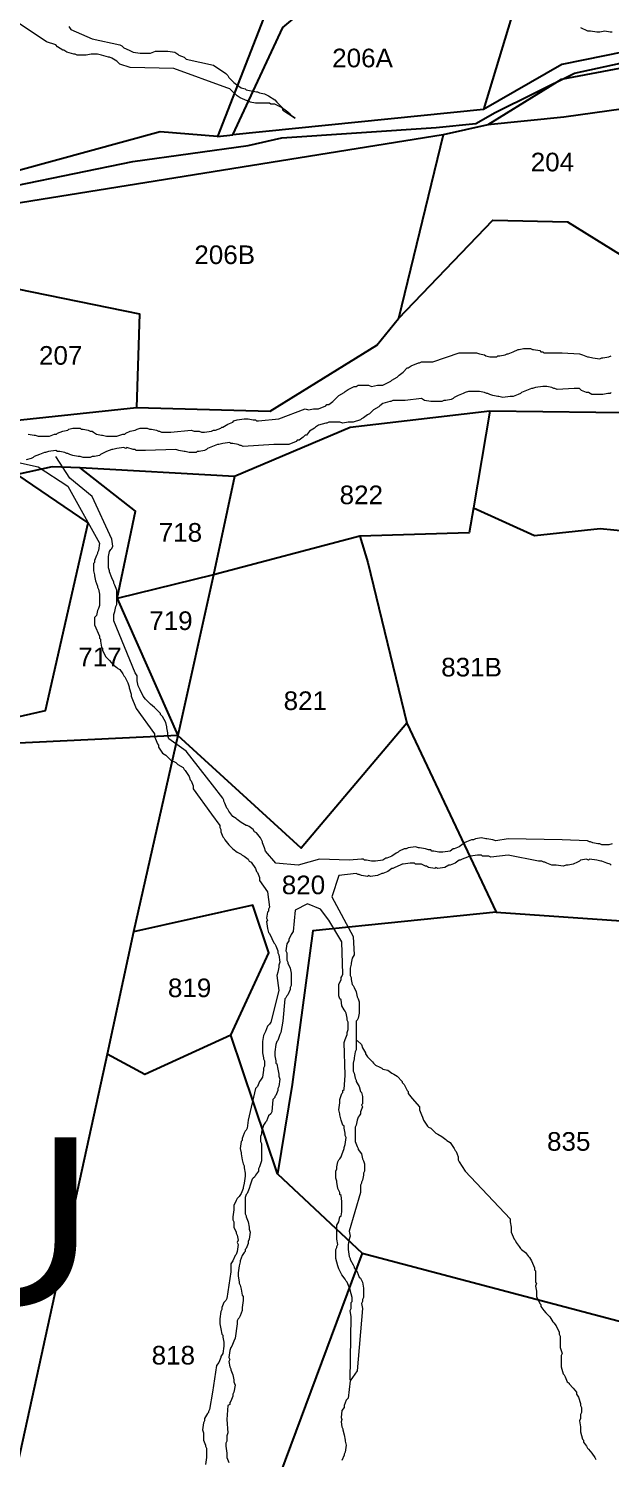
# Model space of a CAD drawing. Header units: inches. Extents: x -72 to 3350, y -615 to 1801.
# Drawn here: x 1128.7 to 1236.7, y 288.4 to 553.7 of the extents above; entities that cross this region are included whole.
import ezdxf
from ezdxf.enums import TextEntityAlignment as Align

# ---------------------------------------------------------------- set-up
doc = ezdxf.new("R2010")
doc.units = ezdxf.units.IN
doc.header["$LTSCALE"] = 15
doc.header["$MEASUREMENT"] = 0
for name, color, linetype in [('PLOT', 255, 'Continuous'), ('PLOT NO', 7, 'Continuous'), ('ROAD', 50, 'Continuous'), ('STREAM', 130, 'Continuous')]:
    doc.layers.add(name, color=color, linetype=linetype)
doc.styles.get("Standard").update_dxf_attribs({"font": 'arial.ttf'})

msp = doc.modelspace()

# ---------------------------------------------------------------- linework, layer by layer
at = {"layer": 'PLOT', "color": 0}
for points in [[(1418.08, 528.69), (1399.36, 528.56), (1371.28, 530.64), (1330.27, 541.65), (1272.75, 552.75), (1227.58, 544.21), (1213.92, 535.8), (1205.67, 533.99), (1120.21, 520.26), (1071.43, 511.25), (1073.92, 517.51), (1043.82, 550.01), (989.09, 536.65), (977.63, 576.41), (970.8, 597.9), (977.38, 631.03), (983.71, 661.32), (983.62, 730.22), (994.89, 737.87), (982.03, 751.16), (964.68, 763.72)], [(1322.44, 646.15), (1303.7, 642.38), (1291.11, 629.13), (1279.64, 619.51), (1256.31, 604.95), (1239.8, 592.7), (1219.06, 584.23), (1197.09, 575.76), (1172.31, 555.57), (1163.8, 533.66), (1166.61, 533.99)], [(1274.24, 556.48), (1227.65, 547.05), (1213.13, 538.65), (1166.61, 533.99), (1175.92, 553.86), (1196.54, 571.23), (1215.34, 578.93), (1239.85, 589.71)], [(1215.34, 578.93), (1220.04, 561.37), (1213.13, 538.65)], [(1066.46, 490.42), (1121.39, 480.44), (1148.78, 483.37), (1173.55, 482.68), (1193.34, 494.94), (1197.35, 499.86), (1214.87, 518.16), (1228.72, 517.82), (1248.78, 505.41), (1242.53, 516.8), (1257.44, 534.15), (1255.52, 541.06), (1228.05, 537.25), (1213.92, 535.8)], [(1163.8, 533.66), (1153.12, 534.54), (1120.28, 525.58), (1073.92, 517.51)], [(1205.67, 533.99), (1197.35, 499.86)], [(1120.78, 506.55), (1149.28, 500.73), (1148.78, 483.37)], [(1351.94, 471.18), (1345.96, 466.79), (1308.88, 474.71), (1280.52, 470.73), (1264.01, 475.77), (1253.67, 482.18), (1214.34, 482.68), (1188.38, 479.66), (1166.96, 470.57), (1138.29, 472.17), (1133.08, 472.36), (1126.62, 470.96), (1097, 465.9), (1041.2, 481.25)], [(1214.34, 482.68), (1211.29, 464.75), (1222.62, 459.6), (1234.77, 460.91), (1250.01, 459.46), (1259.34, 450.03), (1268.08, 448.9), (1269.89, 454.19), (1280.41, 455.64), (1311.43, 452.65), (1346.67, 447.26), (1353.3, 446.16), (1357.87, 439.71), (1354.65, 429.84), (1367.58, 424.7), (1383.74, 402.7), (1392.31, 391.33), (1399.46, 382.12), (1402.87, 377.62), (1428.23, 355.4)], [(1115.46, 365.63), (1114.61, 399.02), (1113.96, 420.49), (1118.97, 424.21), (1131.87, 427.16), (1139.79, 461.97), (1126.62, 470.96)], [(1166.96, 470.57), (1163.05, 452.35), (1145.18, 447.95), (1148.58, 464.11), (1138.29, 472.17)], [(1211.29, 464.75), (1210.5, 460.1), (1190.22, 459.47), (1163.05, 452.35)], [(1190.22, 459.47), (1191.7, 454.62), (1198.93, 424.8), (1179.29, 401.6), (1156.43, 422.49)], [(1163.05, 452.35), (1156.43, 422.49)], [(1145.18, 447.95), (1156.43, 422.49), (1113.96, 420.49)], [(1198.93, 424.8), (1215.5, 389.74), (1181.46, 386.24), (1177.61, 357.73), (1174.92, 341.16), (1166.24, 366.88), (1150.27, 359.58), (1143.31, 363.37)], [(1156.43, 422.49), (1148.17, 386.06), (1143.31, 363.37), (1119.5, 254.73), (1112.66, 149.49)], [(1166.24, 366.88), (1173.28, 382.16), (1170.35, 391.04), (1148.17, 386.06)], [(1215.5, 389.74), (1275.33, 385.55), (1306.15, 378.41), (1341.42, 366.65), (1379.95, 344.81), (1417.38, 323.64)], [(1174.92, 341.16), (1190.61, 326.44), (1263.86, 307.06), (1289.25, 298.53), (1295.93, 295.88), (1323.32, 289.74), (1348.1, 280.99), (1399.21, 270.5)], [(1190.61, 326.44), (1168.79, 267.74), (1145.89, 270.62), (1136.02, 258.84), (1119.5, 254.73)]]:
    msp.add_lwpolyline(points, dxfattribs=at)
at = {"layer": 'ROAD'}
msp.add_lwpolyline([(1115.54, 522.37), (1148.04, 529), (1169.5, 532.02), (1175.75, 533.44), (1204.37, 535.34), (1211.75, 536.06), (1215.31, 538.11), (1230.04, 545.39), (1269.33, 553.92)], dxfattribs=at)
at = {"layer": 'STREAM', "color": 4, "lineweight": 0}
for points in [[(1136.2, 554.06), (1136.58, 553.49), (1140.55, 551.79), (1145.66, 550.65), (1146.04, 550.47), (1146.23, 550.28), (1146.42, 550.09), (1147.36, 549.71), (1147.74, 549.52), (1148.12, 549.33), (1149.44, 549.14), (1150.01, 549.14), (1150.39, 549.14), (1151.33, 549.14), (1152.28, 549.52), (1152.47, 549.52), (1152.85, 549.52), (1153.79, 549.52), (1154.17, 549.52), (1154.55, 549.52), (1155.87, 549.33), (1156.44, 548.95), (1156.63, 548.76), (1157.57, 548.38), (1157.95, 548.01), (1163.06, 546.87), (1165.33, 545.36), (1165.52, 545.17), (1165.7, 544.98), (1165.89, 544.6), (1166.65, 543.85), (1166.84, 543.66), (1167.03, 543.47), (1168.16, 542.71), (1168.92, 542.52), (1169.11, 542.33), (1170.05, 542.14), (1171, 541.96), (1171.19, 541.96), (1171.57, 541.77), (1172.51, 541.58), (1172.89, 541.39), (1173.27, 541.2), (1174.4, 540.44), (1174.78, 540.06), (1174.97, 539.87), (1175.73, 539.12), (1175.92, 538.55), (1178.19, 537.04), (1177.62, 537.42), (1177.43, 537.61), (1177.24, 537.79), (1176.86, 538.17), (1176.11, 538.74), (1175.92, 538.93), (1175.54, 539.12), (1174.4, 539.69), (1173.65, 539.69), (1173.46, 539.87), (1172.51, 539.87), (1171.57, 539.87), (1171.19, 539.87), (1170.81, 539.87), (1169.86, 540.06), (1169.49, 540.25), (1169.3, 540.25), (1167.97, 540.82), (1167.41, 541.2), (1167.22, 541.39), (1166.46, 542.14), (1166.08, 542.52), (1165.52, 542.71), (1155.68, 546.3), (1147.55, 546.49), (1145.66, 547.06), (1145.47, 547.25), (1145.28, 547.44), (1145.09, 547.63), (1144.15, 548.2), (1143.77, 548.38), (1143.58, 548.38), (1142.26, 548.76), (1141.5, 548.95), (1141.31, 548.95), (1140.36, 548.95), (1139.42, 548.76), (1139.04, 548.76), (1138.66, 548.76), (1137.72, 548.76), (1137.34, 548.95), (1137.15, 548.95), (1135.83, 549.33), (1135.26, 549.71), (1135.07, 549.71), (1134.12, 550.28), (1133.75, 550.65), (1132.04, 551.22), (1121.83, 558.03)], [(1231.14, 553.87), (1232.46, 553.3), (1232.84, 553.3), (1233.03, 553.3), (1234.16, 553.11), (1234.54, 553.11), (1234.73, 553.11), (1235.67, 553.3), (1236.62, 553.11), (1237, 553.11)], [(1128.64, 478.41), (1129.77, 478.23), (1129.96, 478.23), (1130.53, 478.04), (1131.85, 478.04), (1132.23, 478.04), (1132.61, 478.04), (1133.56, 478.41), (1133.93, 478.41), (1134.12, 478.6), (1135.07, 478.98), (1136.01, 479.17), (1136.2, 479.36), (1136.96, 479.55), (1138.28, 479.55), (1138.47, 479.36), (1138.85, 479.36), (1139.8, 479.17), (1140.17, 478.98), (1140.55, 478.98), (1140.74, 478.79), (1141.31, 478.41), (1142.26, 478.23), (1142.44, 478.23), (1143.2, 478.04), (1144.52, 478.04), (1144.9, 478.04), (1145.09, 478.04), (1146.23, 478.41), (1146.6, 478.41), (1146.79, 478.6), (1147.55, 478.98), (1148.5, 479.17), (1148.87, 479.36), (1149.44, 479.55), (1150.76, 479.55), (1151.14, 479.36), (1151.52, 479.36), (1152.47, 479.17), (1152.85, 478.98), (1153.03, 478.98), (1153.41, 478.79), (1155.11, 478.79), (1158.9, 479.17), (1159.46, 478.98), (1160.41, 478.98), (1160.79, 478.79), (1161.36, 478.79), (1162.68, 478.98), (1163.06, 479.17), (1163.44, 479.17), (1164.38, 479.55), (1164.57, 479.74), (1164.76, 479.74), (1165.7, 480.31), (1166.65, 480.68), (1166.84, 480.87), (1167.41, 481.06), (1168.73, 481.25), (1169.11, 481.25), (1169.49, 481.25), (1170.43, 481.06), (1170.81, 481.06), (1171, 480.87), (1171.38, 480.87), (1175.16, 481.25), (1180.08, 483.14), (1180.64, 482.95), (1181.59, 483.14), (1181.97, 483.14), (1182.54, 483.14), (1183.86, 483.71), (1184.05, 483.9), (1184.43, 483.9), (1185.18, 484.47), (1185.56, 484.84), (1185.75, 485.03), (1186.32, 485.6), (1187.26, 486.17), (1187.45, 486.36), (1188.02, 486.74), (1189.15, 487.3), (1189.53, 487.3), (1189.91, 487.49), (1190.86, 487.49), (1191.23, 487.49), (1191.42, 487.49), (1191.8, 487.49), (1192.37, 487.3), (1193.5, 487.49), (1193.69, 487.49), (1194.45, 487.49), (1195.58, 488.06), (1195.96, 488.25), (1196.15, 488.44), (1197.1, 489), (1197.29, 489.19), (1197.47, 489.38), (1198.23, 489.95), (1198.99, 490.71), (1199.18, 490.71), (1199.74, 491.08), (1201.07, 491.65), (1201.26, 491.65), (1201.64, 491.84), (1202.77, 491.84), (1202.96, 491.84), (1203.34, 491.84), (1203.72, 491.84), (1208.63, 493.54), (1211.85, 493.54), (1212.41, 493.35), (1213.36, 493.17), (1213.55, 492.98), (1214.31, 492.79), (1215.63, 492.79), (1215.82, 492.98), (1216.2, 492.98), (1217.14, 493.17), (1217.52, 493.35), (1217.71, 493.35), (1218.65, 493.73), (1219.6, 494.11), (1219.79, 494.11), (1220.55, 494.3), (1221.87, 494.3), (1222.25, 494.11), (1222.44, 494.11), (1223.57, 493.92), (1223.76, 493.73), (1224.14, 493.73), (1224.33, 493.54), (1227.73, 493.54), (1230.95, 493.35), (1231.51, 493.17), (1232.46, 492.79), (1232.65, 492.79), (1233.41, 492.6), (1234.73, 492.41), (1235.11, 492.6), (1235.3, 492.6), (1236.43, 492.79), (1236.81, 492.98)], [(1236.81, 486.17), (1236.62, 485.98), (1236.24, 485.98), (1235.3, 485.79), (1234.92, 485.79), (1234.54, 485.79), (1233.22, 485.79), (1232.65, 486.17), (1232.27, 486.17), (1231.33, 486.55), (1230.95, 486.92), (1230, 486.92), (1226.79, 486.74), (1226.41, 486.92), (1226.22, 486.92), (1225.84, 487.11), (1224.9, 487.3), (1224.52, 487.3), (1224.14, 487.3), (1222.82, 487.11), (1222.25, 486.92), (1222.06, 486.92), (1221.11, 486.55), (1220.17, 486.17), (1219.98, 485.98), (1219.6, 485.79), (1218.65, 485.41), (1218.28, 485.41), (1218.09, 485.41), (1216.76, 485.22), (1216.01, 485.41), (1215.82, 485.41), (1214.87, 485.6), (1214.31, 485.79), (1213.93, 485.98), (1213.74, 485.98), (1213.36, 486.17), (1212.41, 486.36), (1212.04, 486.36), (1211.66, 486.36), (1210.33, 486.36), (1209.77, 486.17), (1209.39, 485.98), (1208.44, 485.6), (1207.69, 485.22), (1207.5, 485.03), (1207.12, 484.84), (1206.17, 484.66), (1205.8, 484.66), (1205.42, 484.47), (1204.09, 484.47), (1203.53, 484.47), (1203.34, 484.47), (1202.2, 484.66), (1201.64, 485.03), (1198.61, 484.66), (1198.42, 484.66), (1198.04, 484.66), (1197.66, 484.66), (1197.29, 484.66), (1196.34, 484.66), (1195.96, 484.47), (1195.77, 484.47), (1194.45, 484.09), (1193.88, 483.71), (1193.69, 483.52), (1192.75, 482.95), (1192.18, 482.39), (1191.99, 482.2), (1191.61, 482.01), (1190.86, 481.44), (1190.48, 481.25), (1190.29, 481.06), (1188.96, 480.68), (1188.21, 480.68), (1188.02, 480.68), (1187.07, 480.49), (1186.51, 480.68), (1186.13, 480.68), (1185.75, 480.68), (1185.37, 480.68), (1184.43, 480.68), (1184.05, 480.49), (1183.86, 480.49), (1182.54, 480.12), (1181.97, 479.74), (1181.78, 479.55), (1180.83, 478.98), (1180.27, 478.23), (1180.08, 478.23), (1179.7, 477.85), (1178.94, 477.28), (1178.56, 477.28), (1178.37, 477.09), (1177.05, 476.52), (1176.29, 476.52), (1176.11, 476.52), (1175.16, 476.52), (1174.59, 476.52), (1174.21, 476.52), (1168.54, 476.15), (1168.16, 476.33), (1167.97, 476.33), (1167.6, 476.52), (1166.65, 476.71), (1166.27, 476.71), (1166.08, 476.9), (1164.76, 476.71), (1164, 476.52), (1163.81, 476.52), (1162.87, 476.15), (1161.92, 475.77), (1161.73, 475.58), (1161.36, 475.39), (1160.41, 475.2), (1160.03, 475.2), (1159.84, 475.01), (1158.52, 475.01), (1157.76, 475.2), (1157.57, 475.2), (1156.63, 475.39), (1156.06, 475.58), (1150.39, 475.39), (1149.06, 475.39), (1148.68, 475.39), (1148.5, 475.58), (1148.12, 475.58), (1146.98, 475.96), (1146.79, 475.77), (1146.42, 475.96), (1145.09, 475.77), (1144.34, 475.58), (1144.15, 475.58), (1143.2, 475.2), (1142.44, 474.82), (1142.07, 474.63), (1141.88, 474.44), (1140.93, 474.25), (1140.55, 474.25), (1140.17, 474.07), (1138.85, 474.07), (1138.28, 474.25), (1137.91, 474.25), (1136.96, 474.44), (1136.39, 474.63), (1136.01, 474.82), (1135.83, 474.82), (1135.45, 475.01), (1134.5, 475.2), (1134.12, 475.2), (1133.75, 475.39), (1132.42, 475.2), (1131.85, 475.01), (1131.67, 475.01), (1130.72, 474.63), (1129.77, 474.25), (1129.58, 474.07), (1129.21, 473.88), (1128.26, 473.69)], [(1122.59, 474.07), (1130.53, 472.36), (1136.01, 468.77), (1141.88, 458.18), (1141.69, 456.86), (1141.5, 456.48), (1141.5, 456.29), (1141.31, 455.91), (1140.93, 454.97), (1140.93, 454.59), (1140.74, 454.4), (1140.74, 453.07), (1140.93, 452.32), (1140.93, 452.13), (1141.12, 451.18), (1141.5, 450.24), (1141.5, 450.05), (1141.69, 449.67), (1141.88, 448.72), (1141.88, 448.35), (1141.88, 447.97), (1141.88, 446.64), (1141.69, 446.08), (1141.5, 445.7), (1141.31, 444.75), (1140.93, 444.38), (1140.93, 443.05), (1141.88, 440.97), (1141.88, 440.59), (1142.07, 440.4), (1142.07, 440.03), (1142.26, 438.89), (1142.44, 438.7), (1142.44, 438.32), (1143.01, 437.19), (1143.58, 436.62), (1143.77, 436.43), (1144.34, 435.68), (1145.09, 435.11), (1145.28, 434.92), (1145.66, 434.73), (1146.23, 433.97), (1146.42, 433.6), (1146.6, 433.41), (1147.17, 432.27), (1147.36, 431.52), (1147.36, 431.33), (1147.74, 430.19), (1147.74, 429.81), (1148.68, 427.54), (1152.09, 422.82), (1152.09, 422.44), (1152.09, 422.25), (1152.28, 421.87), (1152.66, 420.93), (1152.85, 420.74), (1152.85, 420.36), (1153.6, 419.22), (1154.17, 418.85), (1154.36, 418.66), (1155.11, 417.9), (1156.06, 417.52), (1156.25, 417.33), (1156.44, 417.14), (1157.38, 416.58), (1157.57, 416.2), (1157.76, 416.01), (1158.52, 414.87), (1158.71, 414.31), (1158.9, 414.12), (1159.27, 413.17), (1159.27, 412.61), (1162.68, 407.88), (1164.19, 405.8), (1164.19, 405.42), (1164.38, 405.04), (1164.38, 404.66), (1164.76, 403.72), (1164.95, 403.53), (1165.14, 403.15), (1165.89, 402.2), (1166.46, 401.64), (1166.65, 401.45), (1167.41, 400.88), (1168.16, 400.5), (1168.35, 400.31), (1168.73, 400.12), (1169.49, 399.56), (1169.68, 399.18), (1170.05, 398.99), (1170.81, 397.85), (1171, 397.29), (1171.19, 397.1), (1171.57, 396.15), (1171.57, 395.59), (1173.08, 393.51), (1173.46, 390.67), (1173.27, 390.29), (1173.27, 389.91), (1173.08, 389.72), (1172.89, 388.59), (1173.08, 388.21), (1172.89, 388.02), (1173.08, 386.7), (1173.27, 385.94), (1173.46, 385.75), (1173.84, 384.81), (1174.21, 384.05), (1174.4, 383.86), (1174.59, 383.48), (1174.97, 382.54), (1174.97, 382.16), (1175.16, 381.78), (1175.35, 380.46), (1175.16, 379.89), (1175.16, 379.51), (1174.97, 378.57), (1174.78, 378), (1175.16, 375.16), (1173.65, 369.3), (1173.46, 368.92), (1173.27, 368.73), (1173.08, 368.54), (1172.7, 367.6), (1172.51, 367.22), (1172.32, 366.84), (1172.13, 365.71), (1172.13, 364.95), (1172.13, 364.76), (1172.13, 363.63), (1172.32, 362.68), (1172.32, 362.49), (1172.51, 362.11), (1172.51, 361.17), (1172.32, 360.79), (1172.32, 360.41), (1172.13, 359.09), (1171.76, 358.52), (1171.57, 358.33), (1171.19, 357.39), (1170.81, 357.01), (1169.49, 351.14), (1169.3, 349.63), (1169.11, 349.25), (1168.92, 349.06), (1168.73, 348.69), (1168.35, 347.74), (1168.35, 347.36), (1168.16, 347.17), (1167.97, 345.85), (1168.16, 345.09), (1168.16, 344.9), (1168.35, 343.77), (1168.54, 343.01), (1168.73, 342.63), (1168.73, 342.26), (1168.92, 341.31), (1168.92, 340.93), (1168.92, 340.74), (1168.73, 339.42), (1168.54, 338.66), (1168.54, 338.47), (1168.16, 337.53), (1167.78, 336.96), (1167.6, 336.77), (1167.41, 336.58), (1167.22, 336.21), (1166.84, 335.26), (1166.84, 334.88), (1166.84, 334.5), (1166.65, 333.18), (1166.65, 332.61), (1166.84, 332.23), (1166.84, 331.29), (1167.22, 330.34), (1167.22, 330.15), (1167.41, 329.78), (1167.6, 328.83), (1167.41, 328.45), (1167.6, 328.07), (1167.41, 326.75), (1167.22, 326.18), (1167.03, 325.99), (1166.65, 325.05), (1166.27, 324.48), (1166.27, 322.97), (1165.52, 318.05), (1165.33, 317.67), (1165.14, 317.48), (1164.95, 317.29), (1164.57, 316.35), (1164.57, 315.97), (1164.38, 315.59), (1164.19, 314.27), (1164.19, 313.7), (1164.19, 313.32), (1164.38, 312.38), (1164.57, 311.43), (1164.76, 311.24), (1164.76, 310.86), (1164.95, 309.92), (1164.95, 309.54), (1164.95, 309.16), (1164.76, 307.84), (1164.38, 307.27), (1164.38, 307.08), (1164, 306.14), (1163.62, 305.57), (1162.87, 300.65), (1162.3, 297.44), (1162.11, 297.06), (1162.11, 296.87), (1161.92, 296.68), (1161.36, 295.74), (1161.36, 295.36), (1161.17, 294.98), (1160.98, 293.66), (1161.17, 293.09), (1161.17, 292.71), (1161.17, 291.76), (1161.54, 290.82), (1161.54, 290.63), (1161.73, 290.25), (1161.73, 289.31), (1161.73, 288.93), (1161.73, 288.55), (1161.54, 287.23)], [(1237, 402.39), (1236.43, 402.2), (1235.11, 402.2), (1234.73, 402.39), (1234.35, 402.39), (1233.41, 402.58), (1233.03, 402.77), (1232.84, 402.77), (1232.46, 402.96), (1227.73, 403.15), (1217.71, 403.34), (1215.44, 402.96), (1214.87, 403.15), (1213.74, 403.34), (1213.55, 403.34), (1212.79, 403.53), (1211.66, 403.34), (1211.28, 403.15), (1210.9, 403.15), (1209.96, 402.77), (1209.58, 402.58), (1209.39, 402.39), (1208.63, 401.83), (1207.69, 401.45), (1207.5, 401.45), (1206.93, 401.07), (1205.61, 400.88), (1205.23, 400.88), (1204.85, 400.88), (1203.9, 401.07), (1203.53, 401.07), (1203.34, 401.26), (1202.96, 401.26), (1202.39, 401.45), (1201.26, 401.64), (1201.07, 401.64), (1200.5, 401.83), (1199.18, 401.64), (1198.8, 401.45), (1198.42, 401.45), (1197.47, 401.07), (1197.29, 400.88), (1196.91, 400.69), (1196.15, 400.12), (1195.21, 399.75), (1195.02, 399.75), (1194.45, 399.37), (1193.13, 399.18), (1192.75, 399.18), (1192.37, 399.18), (1191.42, 399.37), (1191.05, 399.37), (1190.86, 399.56), (1190.48, 399.56), (1188.21, 399.37), (1182.72, 399.56), (1178.75, 398.42), (1174.59, 398.8), (1172.7, 401.07), (1172.51, 401.64), (1172.13, 402.58), (1172.13, 402.77), (1171.76, 403.53), (1171, 404.47), (1170.62, 404.66), (1170.43, 405.04), (1169.68, 405.61), (1169.3, 405.8), (1169.11, 405.8), (1168.16, 406.36), (1167.41, 406.93), (1167.22, 407.12), (1166.65, 407.5), (1165.89, 408.44), (1165.7, 408.82), (1165.52, 409.01), (1165.14, 409.96), (1164.95, 410.34), (1164.95, 410.52), (1164.76, 410.9), (1162.87, 413.36), (1157.95, 419.6), (1154.74, 421.87), (1154.55, 422.44), (1154.55, 423.01), (1154.36, 423.95), (1154.36, 424.14), (1154.17, 424.9), (1153.6, 426.03), (1153.22, 426.41), (1153.22, 426.6), (1152.47, 427.36), (1152.28, 427.54), (1152.09, 427.73), (1151.33, 428.3), (1150.58, 429.06), (1150.39, 429.25), (1150.01, 429.81), (1149.44, 430.95), (1149.25, 431.33), (1149.06, 431.7), (1148.87, 432.65), (1148.87, 433.03), (1148.87, 433.22), (1148.87, 433.6), (1148.5, 434.16), (1144.52, 443.81), (1144.52, 444.94), (1144.71, 445.51), (1144.9, 446.46), (1145.09, 446.83), (1145.09, 447.4), (1145.09, 448.72), (1145.09, 449.1), (1145.09, 449.48), (1144.71, 450.43), (1144.52, 450.8), (1144.52, 450.99), (1144.15, 451.75), (1143.77, 452.89), (1143.77, 453.07), (1143.58, 453.64), (1143.58, 454.97), (1143.58, 455.34), (1143.58, 455.72), (1143.77, 456.67), (1143.96, 457.05), (1144.15, 457.23), (1144.34, 457.61), (1144.15, 458.94), (1140.55, 466.88), (1136.39, 470.28), (1133.75, 474.25)], [(1236.81, 398.42), (1236.62, 398.61), (1236.05, 398.8), (1235.11, 399.18), (1234.92, 399.18), (1234.16, 399.37), (1232.84, 399.56), (1232.65, 399.37), (1232.27, 399.56), (1231.14, 399.37), (1230.95, 399.18), (1230.57, 398.99), (1229.81, 398.61), (1228.87, 398.42), (1228.49, 398.42), (1227.92, 398.23), (1226.6, 398.42), (1226.22, 398.42), (1225.84, 398.42), (1224.9, 398.8), (1224.52, 398.99), (1224.33, 398.99), (1223.95, 399.18), (1223.38, 399.18), (1217.71, 400.31), (1214.49, 399.93), (1214.12, 400.12), (1212.98, 400.12), (1212.79, 400.31), (1212.04, 400.31), (1210.71, 400.12), (1210.52, 400.12), (1210.15, 399.93), (1209.2, 399.56), (1208.82, 399.37), (1208.63, 399.37), (1207.88, 398.8), (1206.93, 398.42), (1206.74, 398.42), (1205.98, 398.04), (1204.66, 397.85), (1204.28, 398.04), (1204.09, 397.85), (1202.96, 398.04), (1202.58, 398.23), (1202.39, 398.23), (1202.01, 398.42), (1201.64, 398.61), (1200.5, 398.61), (1200.31, 398.8), (1199.55, 398.8), (1198.23, 398.61), (1198.04, 398.61), (1197.66, 398.42), (1196.72, 398.04), (1196.34, 397.85), (1196.15, 397.85), (1195.39, 397.29), (1194.45, 396.91), (1194.26, 396.91), (1193.5, 396.53), (1192.18, 396.34), (1191.8, 396.53), (1191.61, 396.34), (1190.48, 396.53), (1190.1, 396.72), (1189.91, 396.72), (1189.53, 396.91), (1186.32, 396.53), (1184.99, 392.56), (1188.96, 385.18), (1189.15, 381.78), (1188.78, 381.21), (1188.59, 380.27), (1188.59, 380.08), (1188.4, 379.32), (1188.4, 378), (1188.59, 377.62), (1188.59, 377.24), (1188.78, 376.3), (1188.96, 376.11), (1189.15, 375.73), (1189.53, 374.97), (1189.72, 374.03), (1189.91, 373.65), (1190.1, 373.08), (1190.1, 371.76), (1190.1, 371.38), (1190.1, 371), (1189.91, 370.06), (1189.72, 369.68), (1189.53, 369.49), (1189.53, 369.11), (1189.53, 365.71), (1189.53, 364.19), (1189.34, 363.82), (1189.15, 362.68), (1189.15, 362.49), (1188.96, 361.73), (1188.96, 360.41), (1188.96, 360.22), (1189.15, 359.84), (1189.34, 358.9), (1189.53, 358.52), (1189.53, 358.33), (1190.1, 357.39), (1190.29, 356.44), (1190.48, 356.25), (1190.67, 355.49), (1190.67, 354.17), (1190.48, 353.98), (1190.67, 353.6), (1190.29, 352.66), (1190.29, 352.28), (1190.1, 351.9), (1189.91, 351.71), (1189.72, 351.14), (1189.53, 350.2), (1189.34, 349.82), (1189.34, 349.25), (1189.34, 347.93), (1189.34, 347.55), (1189.34, 347.17), (1189.72, 346.23), (1189.91, 345.85), (1189.91, 345.66), (1190.48, 344.9), (1190.67, 343.96), (1190.86, 343.58), (1191.05, 343.01), (1191.05, 341.69), (1190.86, 341.31), (1190.86, 340.93), (1190.67, 339.99), (1190.48, 339.61), (1190.48, 339.42), (1190.29, 339.04), (1190.29, 337.72), (1188.21, 330.53), (1188.4, 329.59), (1188.21, 329.02), (1188.02, 328.07), (1188.02, 327.7), (1188.02, 327.13), (1188.21, 325.8), (1188.4, 325.43), (1188.4, 325.24), (1188.96, 324.29), (1189.15, 323.91), (1189.15, 323.72), (1189.72, 322.97), (1190.1, 322.02), (1190.29, 321.83), (1190.67, 321.08), (1190.86, 319.94), (1190.86, 319.56), (1190.86, 319.19), (1190.86, 318.24), (1190.67, 317.86), (1190.67, 317.48), (1190.48, 317.11), (1190.67, 316.16), (1189.72, 304.62), (1188.4, 302.73), (1188.02, 299.52), (1187.64, 299.14), (1187.26, 298.19), (1187.26, 297.82), (1186.88, 297.25), (1186.7, 295.93), (1186.88, 295.55), (1186.7, 295.17), (1186.88, 294.22), (1187.07, 293.84), (1187.07, 293.66), (1187.26, 292.71), (1187.45, 291.76), (1187.45, 291.58), (1187.64, 290.82), (1187.45, 289.5), (1187.26, 289.12), (1187.26, 288.93), (1186.88, 287.98)], [(1188.4, 302.92), (1188.59, 314.65), (1188.4, 315.78), (1188.59, 316.16), (1188.59, 317.29), (1188.78, 317.48), (1188.78, 318.24), (1188.4, 319.56), (1188.4, 319.75), (1188.21, 320.13), (1187.83, 321.08), (1187.64, 321.27), (1187.45, 321.64), (1186.88, 322.4), (1186.51, 323.16), (1186.32, 323.53), (1186.13, 324.1), (1185.75, 325.43), (1185.75, 325.8), (1185.75, 325.99), (1185.75, 327.13), (1185.94, 327.51), (1185.94, 327.7), (1186.13, 328.07), (1185.94, 329.02), (1185.94, 331.67), (1186.32, 332.23), (1186.51, 333.18), (1186.7, 333.37), (1186.88, 334.13), (1186.88, 335.45), (1186.88, 335.83), (1186.88, 336.02), (1186.7, 337.15), (1186.51, 337.34), (1186.51, 337.72), (1186.13, 338.47), (1185.94, 339.61), (1185.94, 339.8), (1185.75, 340.37), (1185.75, 341.69), (1185.94, 342.07), (1185.94, 342.45), (1186.13, 343.39), (1186.32, 343.77), (1186.51, 343.96), (1186.7, 344.34), (1186.88, 344.72), (1187.26, 345.85), (1187.26, 346.04), (1187.45, 346.61), (1187.64, 347.93), (1187.45, 348.31), (1187.45, 348.69), (1187.26, 349.63), (1187.26, 350.01), (1187.07, 350.2), (1186.7, 351.14), (1186.51, 352.09), (1186.51, 352.28), (1186.32, 353.04), (1186.51, 354.36), (1186.51, 354.74), (1186.51, 354.93), (1186.88, 356.06), (1187.07, 356.25), (1187.07, 356.63), (1187.26, 356.82), (1187.45, 359.47), (1187.26, 365.52), (1187.45, 366.08), (1187.83, 367.03), (1187.83, 367.41), (1188.02, 367.98), (1188.02, 369.3), (1187.83, 369.68), (1187.83, 370.06), (1187.64, 371), (1187.45, 371.38), (1187.26, 371.57), (1186.88, 372.32), (1186.7, 373.46), (1186.51, 373.65), (1186.32, 374.22), (1186.32, 375.54), (1186.32, 375.92), (1186.32, 376.3), (1186.7, 377.24), (1186.7, 377.62), (1186.88, 377.81), (1187.07, 378.19), (1186.88, 384.24), (1184.43, 388.21), (1182.91, 390.29), (1180.46, 391.24), (1178.19, 390.1), (1177.81, 386.13), (1177.43, 385.56), (1177.05, 384.62), (1177.05, 384.43), (1176.67, 383.86), (1176.48, 382.54), (1176.67, 382.16), (1176.67, 381.78), (1176.67, 380.83), (1176.86, 380.46), (1176.86, 380.27), (1177.24, 379.32), (1177.43, 378.38), (1177.43, 378), (1177.43, 377.43), (1177.43, 376.11), (1177.24, 375.73), (1177.24, 375.35), (1176.86, 374.41), (1176.67, 374.22), (1176.48, 373.84), (1176.29, 373.65), (1175.92, 369.49), (1175.54, 367.41), (1175.35, 367.03), (1174.97, 365.9), (1174.78, 365.71), (1174.59, 365.14), (1174.4, 363.82), (1174.4, 363.44), (1174.4, 363.06), (1174.59, 362.11), (1174.59, 361.73), (1174.78, 361.55), (1174.97, 360.6), (1175.16, 359.65), (1175.16, 359.28), (1175.35, 358.71), (1175.16, 357.39), (1174.97, 357.01), (1174.97, 356.63), (1174.59, 355.68), (1174.4, 355.49), (1174.4, 355.31), (1174.03, 354.93), (1173.84, 352.66), (1173.65, 352.28), (1173.27, 351.9), (1172.89, 350.96), (1172.7, 350.77), (1172.32, 350.2), (1171.95, 348.88), (1171.95, 348.5), (1171.76, 348.12), (1171.76, 347.17), (1171.95, 346.8), (1171.95, 346.61), (1171.95, 345.66), (1171.95, 344.53), (1171.95, 344.34), (1171.95, 343.58), (1171.57, 342.45), (1171.38, 342.07), (1171.38, 341.69), (1170.81, 340.93), (1170.62, 340.55), (1170.43, 340.37), (1170.24, 340.18), (1170.05, 339.61), (1169.86, 339.04), (1169.68, 338.47), (1169.3, 337.53), (1169.11, 337.34), (1168.92, 336.77), (1168.92, 335.45), (1168.92, 335.07), (1168.92, 334.69), (1168.92, 333.75), (1169.11, 333.37), (1169.11, 333.18), (1169.49, 332.23), (1169.68, 331.29), (1169.68, 330.91), (1169.86, 330.34), (1169.68, 329.02), (1169.49, 328.64), (1169.49, 328.26), (1169.11, 327.32), (1168.92, 327.13), (1168.92, 326.75), (1168.73, 326.56), (1168.35, 325.99), (1167.97, 325.05), (1167.97, 324.86), (1167.78, 324.1), (1167.6, 322.78), (1167.6, 322.59), (1167.6, 322.21), (1167.78, 321.08), (1167.78, 320.89), (1167.97, 320.51), (1168.16, 319.75), (1168.35, 318.62), (1168.54, 318.43), (1168.54, 317.67), (1168.35, 316.35), (1168.35, 316.16), (1168.35, 315.78), (1167.97, 314.84), (1167.78, 314.46), (1167.6, 314.27), (1167.41, 313.89), (1167.41, 313.32), (1167.03, 310.68), (1166.84, 310.11), (1166.46, 309.16), (1166.27, 308.97), (1166.08, 308.41), (1165.89, 307.08), (1166.08, 306.7), (1165.89, 306.33), (1166.08, 305.38), (1166.27, 305), (1166.27, 304.81), (1166.65, 303.87), (1166.84, 302.92), (1166.84, 302.54), (1167.03, 301.98), (1166.84, 300.65), (1166.65, 300.27), (1166.65, 299.9), (1166.27, 298.95), (1166.08, 298.76), (1166.08, 298.38), (1165.7, 298.19), (1165.52, 295.55), (1165.7, 293.09), (1165.52, 292.52), (1165.52, 291.58), (1165.33, 291.2), (1165.33, 290.63), (1165.52, 289.31), (1165.52, 288.93), (1165.52, 288.55), (1165.89, 287.6)], [(1189.72, 365.9), (1190.48, 365.14), (1190.67, 364.57), (1191.23, 363.63), (1191.23, 363.44), (1191.61, 362.87), (1192.56, 361.92), (1192.75, 361.73), (1193.13, 361.36), (1193.88, 360.98), (1194.26, 360.79), (1194.45, 360.6), (1195.39, 360.41), (1196.15, 359.84), (1196.53, 359.65), (1197.1, 359.28), (1198.04, 358.33), (1198.04, 358.14), (1198.42, 357.76), (1198.8, 357.01), (1198.99, 356.63), (1199.18, 356.44), (1199.18, 356.06), (1199.93, 355.12), (1201.26, 353.6), (1201.26, 353.04), (1201.64, 352.09), (1201.82, 351.71), (1202.01, 351.14), (1202.77, 350.01), (1202.96, 349.82), (1203.34, 349.63), (1204.09, 348.88), (1204.28, 348.69), (1204.66, 348.5), (1205.42, 348.12), (1206.17, 347.55), (1206.36, 347.36), (1206.93, 346.98), (1207.69, 345.85), (1207.88, 345.47), (1208.06, 345.28), (1208.44, 344.34), (1208.44, 343.96), (1208.44, 343.77), (1208.63, 343.39), (1209.77, 341.69), (1218.09, 332.8), (1218.09, 332.23), (1218.28, 331.29), (1218.28, 330.91), (1218.28, 330.34), (1218.84, 329.02), (1219.03, 328.83), (1219.22, 328.45), (1219.79, 327.7), (1219.98, 327.32), (1220.17, 327.13), (1220.92, 326.56), (1221.49, 325.8), (1221.68, 325.62), (1222.06, 325.05), (1222.63, 323.72), (1222.63, 323.35), (1222.82, 323.16), (1222.82, 322.02), (1222.82, 321.64), (1222.82, 321.45), (1222.82, 321.08), (1223, 320.89), (1222.82, 320.32), (1223, 319.37), (1223, 319), (1223, 318.43), (1223.57, 317.11), (1223.76, 316.92), (1223.76, 316.54), (1224.33, 315.78), (1224.71, 315.4), (1224.9, 315.21), (1225.46, 314.65), (1226.03, 313.7), (1226.22, 313.51), (1226.6, 312.94), (1227.16, 311.81), (1227.16, 311.43), (1227.35, 311.05), (1227.35, 310.11), (1227.35, 309.73), (1227.35, 309.54), (1227.35, 309.16), (1227.35, 308.97), (1227.73, 307.84), (1227.54, 307.46), (1227.54, 306.33), (1227.54, 306.14), (1227.54, 305.38), (1227.92, 304.06), (1228.11, 303.87), (1228.3, 303.49), (1228.68, 302.54), (1229.06, 302.35), (1229.06, 302.17), (1229.81, 301.41), (1230.38, 300.65), (1230.38, 300.27), (1230.76, 299.71), (1231.14, 298.57), (1231.14, 298.19), (1231.33, 297.82), (1231.33, 296.87), (1231.14, 296.49), (1231.14, 296.11), (1231.14, 295.74), (1230.95, 295.36), (1231.14, 294.22), (1231.14, 294.03), (1231.14, 293.28), (1231.51, 291.95), (1231.7, 291.76), (1231.7, 291.39), (1232.27, 290.63), (1232.46, 290.25), (1232.65, 290.06), (1233.22, 289.31), (1233.78, 288.55), (1233.97, 288.17)]]:
    msp.add_lwpolyline(points, dxfattribs=at)

# ---------------------------------------------------------------- texts
at = {"layer": 'PLOT NO'}
for s, p in [('206A', (1190.7, 548.23)), ('204', (1225.93, 528.92)), ('206B', (1165.12, 511.72)), ('207', (1134.68, 493.04)), ('822', (1190.47, 467.16)), ('718', (1156.9, 460.2)), ('719', (1155.14, 443.81)), ('717', (1141.97, 437.08)), ('831B', (1210.93, 435.19)), ('821', (1180.08, 428.96)), ('820', (1179.74, 394.78)), ('819', (1158.61, 375.68)), ('835', (1228.96, 347.18)), ('818', (1155.59, 307.51))]:
    msp.add_text(s, height=3.456, dxfattribs=at).set_placement(p, align=Align.MIDDLE_CENTER)
at = {"layer": 'PLOT NO', "color": 1}
msp.add_text('JUTURU', height=31.104, dxfattribs=at).set_placement((1054.05, 332.41), align=Align.MIDDLE_CENTER)

doc.saveas('drawing.dxf')
